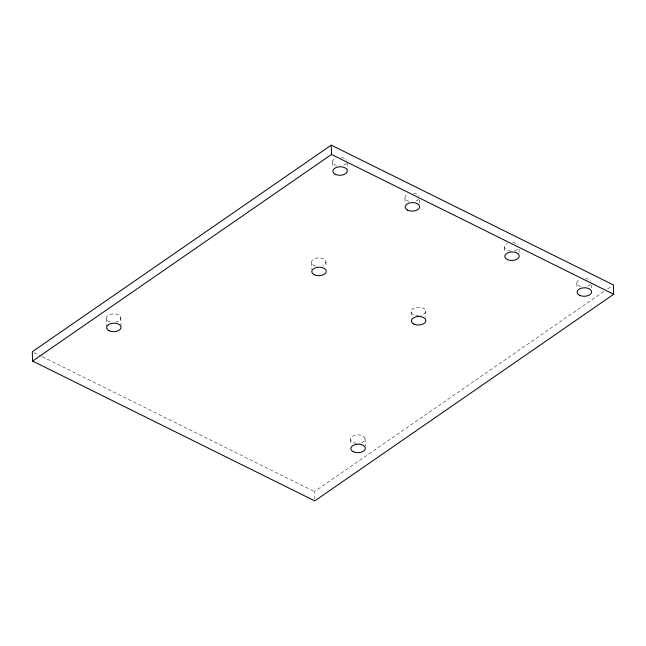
<?xml version="1.0" encoding="UTF-8"?>
<svg xmlns="http://www.w3.org/2000/svg" width="646" height="646" viewBox="0 0 646 646"><rect width="100%" height="100%" fill="white"/><g stroke="black" fill="none" stroke-linecap="round" stroke-linejoin="round"><path stroke-width="0.48" stroke-dasharray="3.23 2.42" d="M314.707 499.019L314.481 491.558L604.317 291.217M607.628 288.932L611.77 286.073M34.109 352.643L41.344 356.229M42.248 356.673L314.481 491.558M591.389 285.08L591.47 287.874M576.838 283.126L577.007 288.722M519.029 249.041L519.198 254.637M504.55 247.491L504.712 253.095M425.561 311.017L425.754 317.549M419.472 199.897L419.577 203.627M411.098 311.865L411.26 317.461M404.921 197.942L405.09 203.547M365.022 438.682L365.248 446.152M347.12 163.131L347.314 169.664M350.56 439.53L350.73 445.126M332.593 162.114L332.763 167.71M325.972 261.67L326.133 267.266M311.501 262.518L311.695 269.051M120.786 317.671L121.004 325.14M106.315 318.518L106.542 325.98M418.81 315.684A7.251 4.264 -1.7 0 1 411.575 310.032A7.251 4.264 -1.7 0 1 423.558 308.384A7.251 4.264 -1.7 0 1 420.667 315.426M590.573 284.458A7.251 4.264 -1.7 0 1 586.407 286.687M580.875 286.59A7.251 4.264 -1.7 0 1 580.043 279.233M585.478 278.491A7.251 4.264 -1.7 0 1 590.937 281.196M346.337 163.446A7.251 4.264 -1.7 0 1 343.858 165.15M336.631 165.578A7.251 4.264 -1.7 0 1 335.799 158.222M341.233 157.479A7.251 4.264 -1.7 0 1 346.692 160.184M356.382 443.317A7.251 4.264 -1.7 0 1 351.941 436.704A7.251 4.264 -1.7 0 1 364.142 436.93A7.251 4.264 -1.7 0 1 358.272 443.35M110.345 321.983A7.251 4.264 -1.7 0 1 108.092 315.393A7.251 4.264 -1.7 0 1 119.575 315.611A7.251 4.264 -1.7 0 1 115.884 322.088M315.539 265.982A7.251 4.264 -1.7 0 1 312.882 259.692A7.251 4.264 -1.7 0 1 323.969 259.038A7.251 4.264 -1.7 0 1 322.766 265.554M517.422 249.404A7.251 4.264 -1.7 0 1 514.41 250.777M510.687 251.1A7.251 4.264 -1.7 0 1 504.72 248.04A7.251 4.264 -1.7 0 1 507.433 243.526M512.811 242.63A7.251 4.264 -1.7 0 1 518.488 245.165M418.656 199.275A7.251 4.264 -1.7 0 1 414.49 201.512M408.95 201.407A7.251 4.264 -1.7 0 1 408.119 194.058M413.561 193.316A7.251 4.264 -1.7 0 1 419.012 196.013"/><path stroke-width="0.97" d="M331.236 145.116L32.3 351.747L32.575 361.074L314.764 500.884L613.7 294.253L613.425 284.926L331.236 145.116L331.519 154.442L32.575 361.074M331.519 154.442L613.7 294.253M413.836 324.066A7.251 4.264 -1.7 0 0 425.714 321.458A7.251 4.264 -1.7 0 0 416.274 316.782A7.251 4.264 -1.7 0 0 413.836 324.066M579.575 295.327A7.251 4.264 -1.7 0 0 591.461 292.719A7.251 4.264 -1.7 0 0 582.014 288.043A7.251 4.264 -1.7 0 0 579.575 295.327M353.297 451.74A7.251 4.264 -1.7 0 0 365.184 449.132A7.251 4.264 -1.7 0 0 355.736 444.448A7.251 4.264 -1.7 0 0 353.297 451.74M109.053 330.728A7.251 4.264 -1.7 0 0 120.939 328.12A7.251 4.264 -1.7 0 0 111.492 323.436A7.251 4.264 -1.7 0 0 109.053 330.728M335.331 174.323A7.251 4.264 -1.7 0 0 347.217 171.707A7.251 4.264 -1.7 0 0 337.769 167.031A7.251 4.264 -1.7 0 0 335.331 174.323M314.239 274.728A7.251 4.264 -1.7 0 0 326.125 272.111A7.251 4.264 -1.7 0 0 316.677 267.436A7.251 4.264 -1.7 0 0 314.239 274.728M507.522 259.627A7.251 4.264 -1.7 0 0 519.198 256.68A7.251 4.264 -1.7 0 0 509.363 252.287A7.251 4.264 -1.7 0 0 507.522 259.627M407.658 210.152A7.251 4.264 -1.7 0 0 419.545 207.544A7.251 4.264 -1.7 0 0 410.097 202.86A7.251 4.264 -1.7 0 0 407.658 210.152"/></g></svg>
